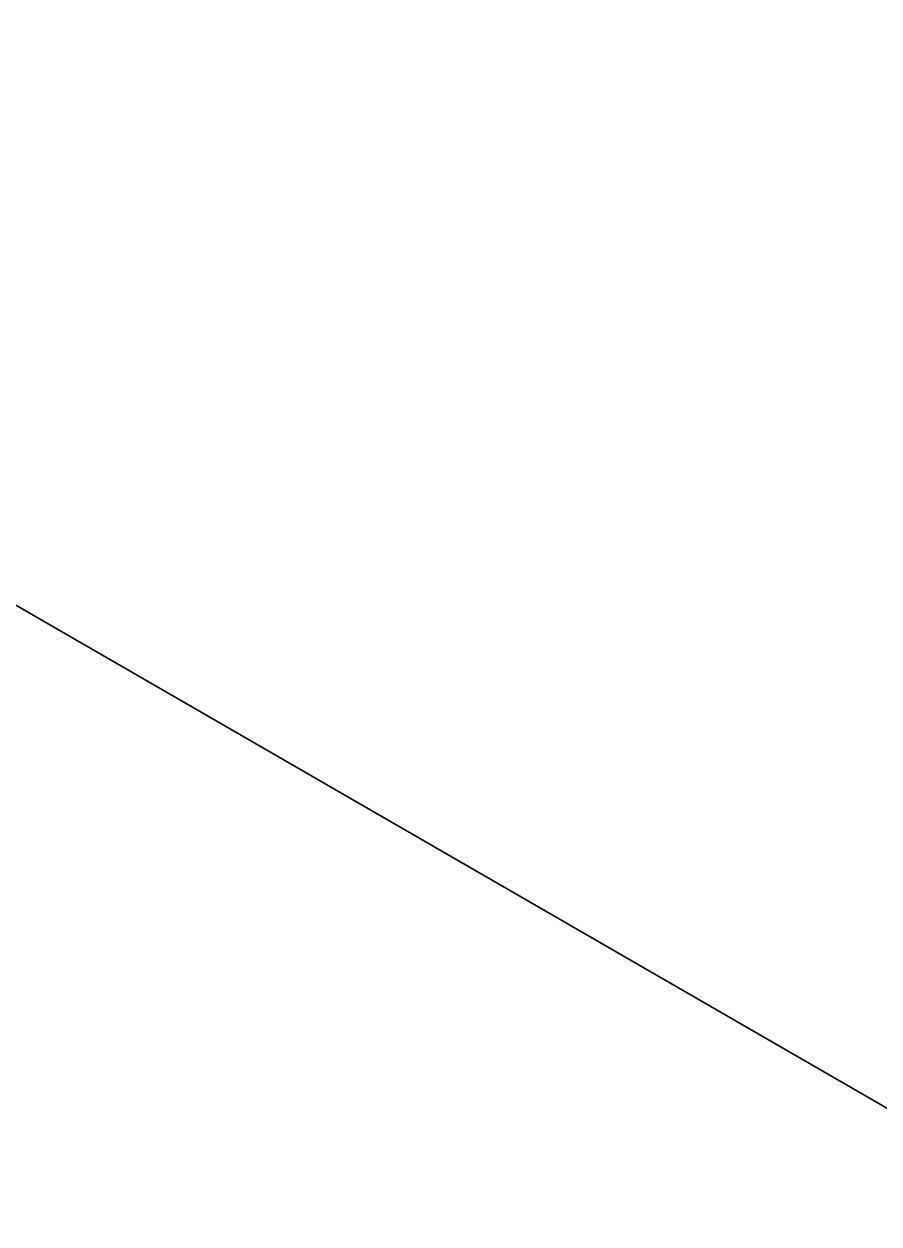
# Model space of a CAD drawing. Header units: millimetres. Extents: x -3455 to 18297, y -4324 to 8916.
# Drawn here: x 5400.18976 to 5400.20904, y 2511.17893 to 2511.20598 of the extents above; entities that cross this region are included whole.
import ezdxf

# ---------------------------------------------------------------- set-up
doc = ezdxf.new("R2010")
doc.units = ezdxf.units.MM
doc.layers.add('A-DOOR', color=8, linetype='Continuous', lineweight=13)
doc.layers.add('АР_подложка', color=8, linetype='Continuous', lineweight=13)

# ---------------------------------------------------------------- blocks, each defined once
blk = doc.blocks.new('INT 19 Дверь межкомнатная одностворчатая - 900 х 2370 _800_ Глухое Л-НАР-2537697-Планировочное решение')
at = {"layer": 'A-DOOR', "lineweight": 35}
blk.add_line((400, 120), (380, 85.358984), dxfattribs=at)
blk = doc.blocks.new('АР_Баня_план')
at = {"layer": 'A-DOOR', "lineweight": 35, "rotation": 270}
blk.add_blockref('INT 19 Дверь межкомнатная одностворчатая - 900 х 2370 _800_ Глухое Л-НАР-2537697-Планировочное решение', (7468.19372, 7572.64348), dxfattribs=at)

msp = doc.modelspace()

# ---------------------------------------------------------------- block references
at = {"layer": 'АР_подложка'}
msp.add_blockref('АР_Баня_план', (-2168, -4673), dxfattribs=at)

doc.saveas('drawing.dxf')
